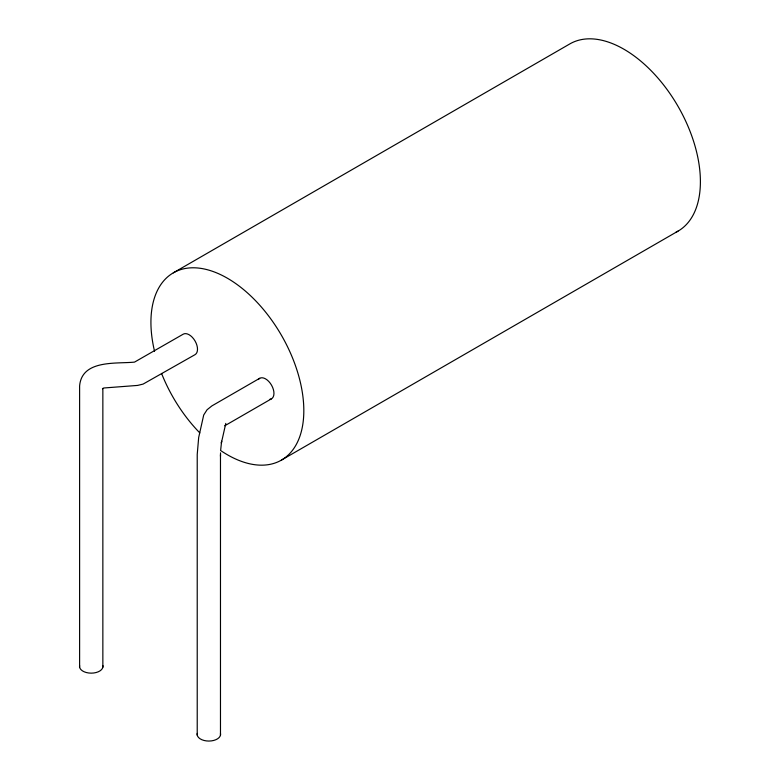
<?xml version="1.0" encoding="UTF-8"?>
<svg xmlns="http://www.w3.org/2000/svg" width="780" height="780" viewBox="0 0 780 780"><rect width="100%" height="100%" fill="white"/><g stroke="black" fill="none" stroke-linecap="round" stroke-linejoin="round"><path stroke-width="1.17" d="M220.477 456.241L220.545 452.829M220.691 449.826L221.627 441.217L221.335 443.147L225.791 423.394M102.463 388.742L103.818 387.991L137.592 385.418L143.101 384.091L195.059 354.647A11.827 6.825 60 0 0 195.059 340.997A11.827 6.825 60 0 0 183.232 334.171L134.53 362.105C116.513 363.968 81.841 359.375 79.609 385.964L79.609 667.261M173.316 272.844L569.887 43.885A108.118 62.419 60 0 1 679 108.049A108.118 62.419 60 0 1 675.958 232.245M259.681 378.31L211.906 405.892L207.07 409.763L203.716 414.989L198.676 437.522L197.223 454.477L197.223 735.169M224.767 425.773L271.508 398.785M281.424 460.102L678.005 231.143M220.477 454.642L220.477 735.169M102.853 388.411L102.853 667.261M220.477 733.405A11.72 6.767 0 0 1 208.855 741.058A11.72 6.767 0 0 1 197.223 733.405M154.547 351.283A108.118 62.419 60 0 1 213.905 271.81A108.118 62.419 60 0 1 303.742 406.594A108.118 62.419 60 0 1 220.72 450.577M199.816 432.91A108.118 62.419 60 0 1 161.577 373.454M258.356 379.538A11.827 6.825 60 0 1 271.508 385.135A11.827 6.825 60 0 1 269.773 399.321M102.853 665.496A11.72 6.767 0 0 1 91.231 673.15A11.72 6.767 0 0 1 79.609 665.496"/></g></svg>
